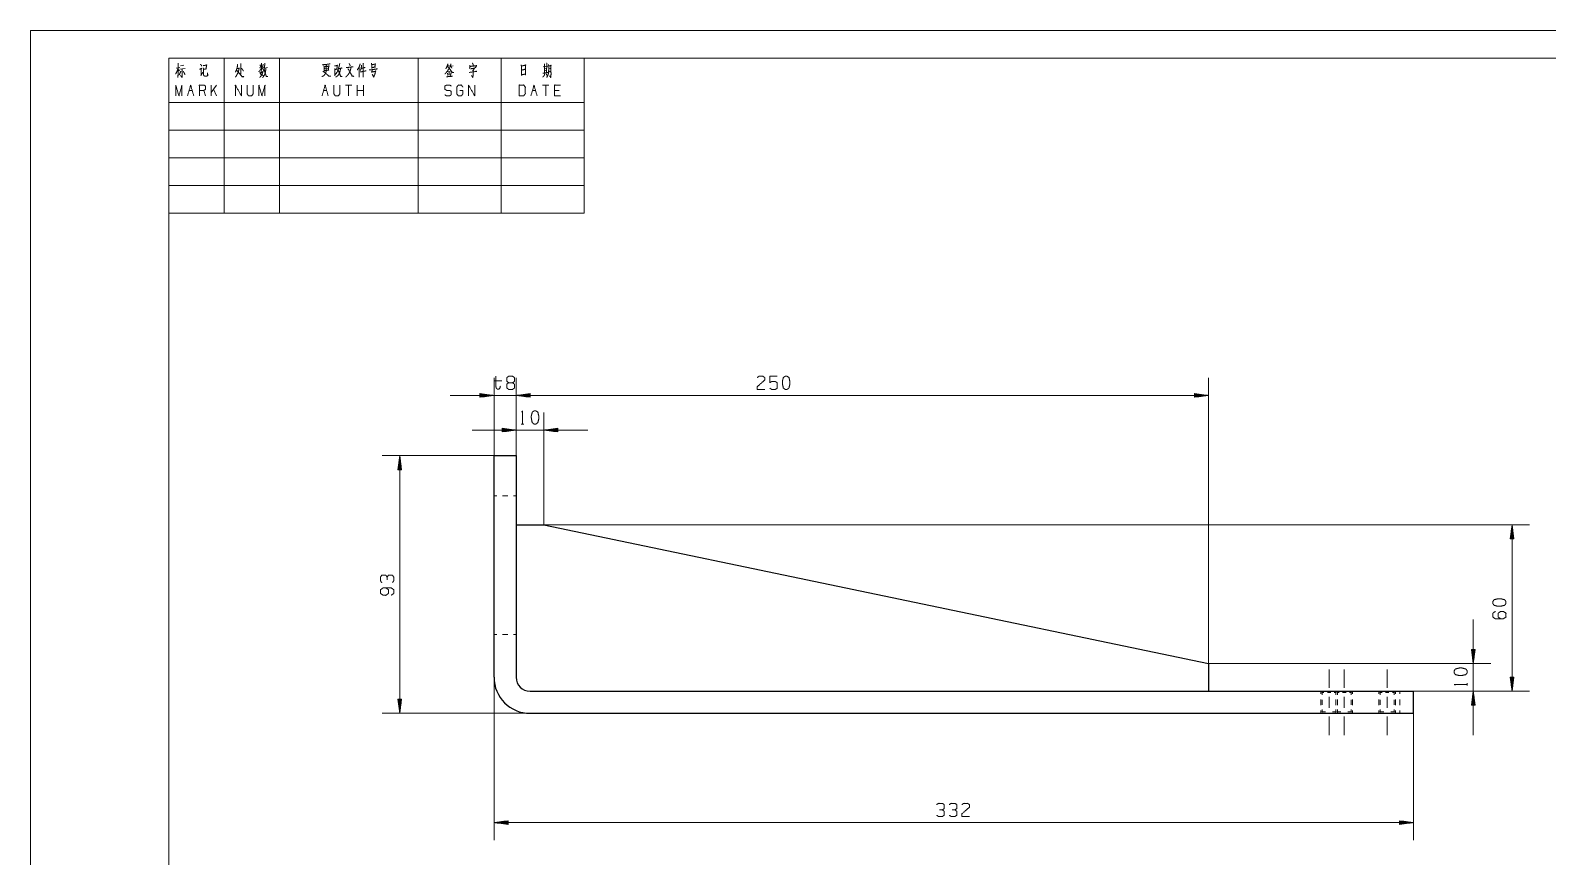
# Model space of a CAD drawing. Header units: millimetres. Extents: x 0 to 420, y 0 to 297.
# Drawn here: x 0 to 273.9, y 147.9 to 297 of the extents above; entities that cross this region are included whole.
import ezdxf

# ---------------------------------------------------------------- set-up
doc = ezdxf.new("R2010")
doc.units = ezdxf.units.MM
doc.layers.add('1', color=7, linetype='Continuous', true_color=0xffffff)

msp = doc.modelspace()

# ---------------------------------------------------------------- linework, layer by layer
at = {"layer": '1', "color": 132, "linetype": 'Continuous', "lineweight": 18}
for p, q in [((0, 297), (0, 0)), ((420, 297), (0, 297)), ((25, 292), (25, 264)), ((25, 292), (100, 292)), ((25, 292), (100, 292)), ((25, 292), (100, 292)), ((25, 292), (25, 5)), ((415, 292), (25, 292)), ((35, 292), (35, 264)), ((45, 292), (45, 264)), ((70, 292), (70, 264)), ((85, 292), (85, 264)), ((100, 292), (100, 264)), ((25, 284), (100, 284)), ((25, 279), (100, 279)), ((25, 274), (100, 274)), ((25, 269), (100, 269)), ((25, 264), (100, 264))]:
    msp.add_line(p, q, dxfattribs=at)
at = {"layer": '1', "color": 95, "linetype": 'Continuous', "lineweight": 18}
for p, q in [((27.13, 290.61), (27.71, 290.74)), ((41.34, 290.22), (42.13, 290.38)), ((75.25, 290.57), (75.67, 290.63)), ((75.35, 290.55), (75.45, 290.24)), ((75.82, 290.51), (76.35, 290.61)), ((75.98, 290.49), (76.11, 290.16)), ((92.56, 290.43), (93.43, 290.55)), ((26.34, 290.18), (26.96, 290.3)), ((26.7, 289.95), (26.92, 289.68)), ((26.99, 289.99), (27.95, 290.14)), ((42.25, 290.16), (42.79, 290.28)), ((53.17, 290.09), (53.7, 290.18)), ((54.91, 288.87), (55.37, 289.43)), ((75.83, 289.64), (75.37, 289.56)), ((92.84, 290.07), (93.11, 290.14)), ((92.86, 289.72), (93.09, 289.78)), ((93.6, 290.05), (93.85, 290.12)), ((28.66, 286.17), (29.22, 286.17)), ((31.62, 285.18), (31.34, 286.17)), ((33.59, 287.14), (32.63, 285.78)), ((32.63, 285.18), (32.63, 287.14)), ((33.59, 285.18), (33.04, 286.36)), ((52.94, 286.17), (53.49, 286.17)), ((58.02, 287.14), (56.9, 287.14)), ((57.46, 287.14), (57.46, 285.18)), ((59.02, 285.18), (59.02, 287.14)), ((60.14, 286.17), (59.02, 286.17)), ((60.14, 285.18), (60.14, 287.14)), ((90.65, 286.17), (91.2, 286.17)), ((93.6, 287.14), (92.49, 287.14)), ((93.05, 287.14), (93.05, 285.18)), ((95.45, 286.17), (94.61, 286.17)), ((83.77, 233.79), (85.1, 233.79)), ((88.63, 225.97), (89.06, 225.97)), ((259.41, 178.79), (259.41, 179.21))]:
    msp.add_line(p, q, dxfattribs=at)
at = {"layer": '1', "color": 13, "linetype": 'Continuous', "lineweight": 18}
for p, q in [((83.71, 220.27), (83.71, 234.3)), ((87.71, 220.27), (87.71, 234.3)), ((87.71, 220.27), (87.71, 234.3)), ((212.71, 182.77), (212.71, 234.3)), ((95.65, 231.13), (75.77, 231.13)), ((81.17, 231.46), (81.2, 231.46)), ((81.17, 231.46), (81.2, 231.46)), ((81.17, 231.46), (81.17, 230.79)), ((83.71, 231.13), (81.17, 231.46)), ((81.17, 231.4), (81.59, 231.4)), ((81.17, 231.35), (81.97, 231.35)), ((81.17, 231.3), (82.36, 231.3)), ((81.17, 231.25), (82.75, 231.25)), ((81.17, 231.2), (83.13, 231.2)), ((81.17, 231.15), (83.52, 231.15)), ((81.17, 230.79), (83.71, 231.13)), ((81.17, 231.1), (83.52, 231.1)), ((81.17, 231.05), (83.13, 231.05)), ((81.17, 231), (82.75, 231)), ((81.17, 230.95), (82.36, 230.95)), ((81.17, 230.9), (81.97, 230.9)), ((81.17, 230.85), (81.59, 230.85)), ((81.17, 230.8), (81.2, 230.8)), ((81.17, 230.8), (81.2, 230.8)), ((90.25, 231.46), (87.71, 231.13)), ((90.25, 231.46), (87.71, 231.13)), ((87.71, 231.13), (90.25, 230.79)), ((212.71, 231.13), (87.71, 231.13)), ((87.71, 231.13), (90.25, 230.79)), ((90.25, 231.15), (87.9, 231.15)), ((90.25, 231.15), (87.9, 231.15)), ((90.25, 231.1), (87.9, 231.1)), ((90.25, 231.1), (87.9, 231.1)), ((90.25, 231.2), (88.29, 231.2)), ((90.25, 231.2), (88.29, 231.2)), ((90.25, 231.05), (88.29, 231.05)), ((90.25, 231.05), (88.29, 231.05)), ((90.25, 231.25), (88.68, 231.25)), ((90.25, 231.25), (88.68, 231.25)), ((90.25, 231), (88.68, 231)), ((90.25, 231), (88.68, 231)), ((90.25, 231.3), (89.06, 231.3)), ((90.25, 231.3), (89.06, 231.3)), ((90.25, 230.95), (89.06, 230.95)), ((90.25, 230.95), (89.06, 230.95)), ((90.25, 231.35), (89.45, 231.35)), ((90.25, 231.35), (89.45, 231.35)), ((90.25, 230.9), (89.45, 230.9)), ((90.25, 230.9), (89.45, 230.9)), ((90.25, 231.4), (89.83, 231.4)), ((90.25, 231.4), (89.83, 231.4)), ((90.25, 230.85), (89.83, 230.85)), ((90.25, 230.85), (89.83, 230.85)), ((90.25, 231.46), (90.22, 231.46)), ((90.25, 231.46), (90.22, 231.46)), ((90.25, 231.46), (90.22, 231.46)), ((90.25, 231.46), (90.22, 231.46)), ((90.25, 230.8), (90.22, 230.8)), ((90.25, 230.8), (90.22, 230.8)), ((90.25, 230.8), (90.22, 230.8)), ((90.25, 230.8), (90.22, 230.8)), ((90.25, 230.79), (90.25, 231.46)), ((90.25, 230.79), (90.25, 231.46)), ((210.17, 231.46), (210.2, 231.46)), ((210.17, 231.46), (210.2, 231.46)), ((210.17, 231.46), (210.17, 230.79)), ((212.71, 231.13), (210.17, 231.46)), ((210.17, 231.4), (210.59, 231.4)), ((210.17, 231.35), (210.97, 231.35)), ((210.17, 231.3), (211.36, 231.3)), ((210.17, 231.25), (211.75, 231.25)), ((210.17, 231.2), (212.13, 231.2)), ((210.17, 231.15), (212.52, 231.15)), ((210.17, 230.79), (212.71, 231.13)), ((210.17, 231.1), (212.52, 231.1)), ((210.17, 231.05), (212.13, 231.05)), ((210.17, 231), (211.75, 231)), ((210.17, 230.95), (211.36, 230.95)), ((210.17, 230.9), (210.97, 230.9)), ((210.17, 230.85), (210.59, 230.85)), ((210.17, 230.8), (210.2, 230.8)), ((210.17, 230.8), (210.2, 230.8)), ((87.71, 207.77), (87.71, 228.05)), ((92.71, 207.77), (92.71, 228.05)), ((79.77, 224.88), (100.65, 224.88)), ((85.17, 225.21), (85.2, 225.21)), ((85.17, 225.21), (85.2, 225.21)), ((85.17, 225.21), (85.17, 224.54)), ((87.71, 224.88), (85.17, 225.21)), ((85.17, 225.15), (85.59, 225.15)), ((85.17, 225.1), (85.97, 225.1)), ((85.17, 225.05), (86.36, 225.05)), ((85.17, 225), (86.75, 225)), ((85.17, 224.95), (87.13, 224.95)), ((85.17, 224.9), (87.52, 224.9)), ((85.17, 224.54), (87.71, 224.88)), ((85.17, 224.85), (87.52, 224.85)), ((85.17, 224.8), (87.13, 224.8)), ((85.17, 224.75), (86.75, 224.75)), ((85.17, 224.7), (86.36, 224.7)), ((85.17, 224.65), (85.97, 224.65)), ((95.25, 225.21), (92.71, 224.88)), ((92.71, 224.88), (95.25, 224.54)), ((95.25, 224.9), (92.9, 224.9)), ((95.25, 224.85), (92.9, 224.85)), ((95.25, 224.95), (93.29, 224.95)), ((95.25, 224.8), (93.29, 224.8)), ((95.25, 225), (93.68, 225)), ((95.25, 224.75), (93.68, 224.75)), ((95.25, 225.05), (94.06, 225.05)), ((95.25, 224.7), (94.06, 224.7)), ((95.25, 225.1), (94.45, 225.1)), ((95.25, 224.65), (94.45, 224.65)), ((95.25, 225.15), (94.83, 225.15)), ((95.25, 225.21), (95.22, 225.21)), ((95.25, 225.21), (95.22, 225.21)), ((95.25, 224.54), (95.25, 225.21)), ((85.17, 224.6), (85.59, 224.6)), ((85.17, 224.55), (85.2, 224.55)), ((85.17, 224.55), (85.2, 224.55)), ((95.25, 224.6), (94.83, 224.6)), ((95.25, 224.55), (95.22, 224.55)), ((95.25, 224.55), (95.22, 224.55)), ((83.71, 220.27), (63.52, 220.27)), ((66.69, 220.27), (66.36, 217.73)), ((66.57, 217.73), (66.57, 219.3)), ((66.62, 217.73), (66.62, 219.69)), ((66.67, 217.73), (66.67, 220.07)), ((67.03, 217.73), (66.69, 220.27)), ((66.69, 220.27), (66.69, 173.77)), ((66.72, 217.73), (66.72, 220.07)), ((66.77, 217.73), (66.77, 219.69)), ((66.82, 217.73), (66.82, 219.3)), ((66.36, 217.73), (66.36, 217.76)), ((66.36, 217.73), (66.36, 217.76)), ((66.36, 217.73), (67.03, 217.73)), ((66.41, 217.73), (66.41, 218.14)), ((66.46, 217.73), (66.46, 218.53)), ((66.51, 217.73), (66.51, 218.92)), ((66.87, 217.73), (66.87, 218.92)), ((66.92, 217.73), (66.92, 218.53)), ((66.97, 217.73), (66.97, 218.14)), ((67.02, 217.73), (67.02, 217.76)), ((67.02, 217.73), (67.02, 217.76)), ((92.71, 207.77), (270.66, 207.77)), ((267.49, 207.77), (267.15, 205.23)), ((267.21, 205.23), (267.21, 205.64)), ((267.26, 205.23), (267.26, 206.03)), ((267.31, 205.23), (267.31, 206.42)), ((267.36, 205.23), (267.36, 206.8)), ((267.41, 205.23), (267.41, 207.19)), ((267.46, 205.23), (267.46, 207.57)), ((267.82, 205.23), (267.49, 207.77)), ((267.49, 207.77), (267.49, 177.77)), ((267.51, 205.23), (267.51, 207.57)), ((267.56, 205.23), (267.56, 207.19)), ((267.61, 205.23), (267.61, 206.8)), ((267.67, 205.23), (267.67, 206.42)), ((267.72, 205.23), (267.72, 206.03)), ((267.77, 205.23), (267.77, 205.64)), ((267.15, 205.23), (267.82, 205.23)), ((267.16, 205.23), (267.16, 205.26)), ((267.16, 205.23), (267.16, 205.26)), ((267.82, 205.23), (267.82, 205.26)), ((267.82, 205.23), (267.82, 205.26)), ((260.5, 190.7), (260.5, 169.83)), ((260.17, 185.31), (260.17, 185.27)), ((260.17, 185.31), (260.17, 185.27)), ((260.17, 185.31), (260.5, 182.77)), ((260.84, 185.31), (260.17, 185.31)), ((260.23, 185.31), (260.23, 184.89)), ((260.28, 185.31), (260.28, 184.5)), ((260.33, 185.31), (260.33, 184.12)), ((260.38, 185.31), (260.38, 183.73)), ((260.43, 185.31), (260.43, 183.35)), ((260.48, 185.31), (260.48, 182.96)), ((260.5, 182.77), (260.84, 185.31)), ((260.53, 185.31), (260.53, 182.96)), ((260.58, 185.31), (260.58, 183.35)), ((260.63, 185.31), (260.63, 183.73)), ((260.68, 185.31), (260.68, 184.12)), ((260.73, 185.31), (260.73, 184.5)), ((260.78, 185.31), (260.78, 184.89)), ((260.83, 185.31), (260.83, 185.27)), ((260.83, 185.31), (260.83, 185.27)), ((212.71, 182.77), (263.68, 182.77)), ((83.71, 180.27), (83.71, 150.88)), ((267.15, 180.31), (267.49, 177.77)), ((267.82, 180.31), (267.15, 180.31)), ((267.16, 180.31), (267.16, 180.27)), ((267.16, 180.31), (267.16, 180.27)), ((267.21, 180.31), (267.21, 179.89)), ((267.26, 180.31), (267.26, 179.5)), ((267.31, 180.31), (267.31, 179.12)), ((267.36, 180.31), (267.36, 178.73)), ((267.41, 180.31), (267.41, 178.35)), ((267.46, 180.31), (267.46, 177.96)), ((267.49, 177.77), (267.82, 180.31)), ((267.51, 180.31), (267.51, 177.96)), ((267.56, 180.31), (267.56, 178.35)), ((267.61, 180.31), (267.61, 178.73)), ((267.67, 180.31), (267.67, 179.12)), ((267.72, 180.31), (267.72, 179.5)), ((267.77, 180.31), (267.77, 179.89)), ((267.82, 180.31), (267.82, 180.27)), ((267.82, 180.31), (267.82, 180.27)), ((66.36, 176.31), (66.36, 176.27)), ((66.36, 176.31), (66.36, 176.27)), ((66.36, 176.31), (66.69, 173.77)), ((67.03, 176.31), (66.36, 176.31)), ((66.41, 176.31), (66.41, 175.89)), ((66.46, 176.31), (66.46, 175.5)), ((66.51, 176.31), (66.51, 175.12)), ((66.57, 176.31), (66.57, 174.73)), ((66.62, 176.31), (66.62, 174.35)), ((66.67, 176.31), (66.67, 173.96)), ((66.69, 173.77), (67.03, 176.31)), ((66.72, 176.31), (66.72, 173.96)), ((66.77, 176.31), (66.77, 174.35)), ((66.82, 176.31), (66.82, 174.73)), ((66.87, 176.31), (66.87, 175.12)), ((66.92, 176.31), (66.92, 175.5)), ((66.97, 176.31), (66.97, 175.89)), ((67.02, 176.31), (67.02, 176.27)), ((67.02, 176.31), (67.02, 176.27)), ((212.71, 177.77), (263.68, 177.77)), ((249.71, 177.77), (270.66, 177.77)), ((260.5, 177.77), (260.17, 175.23)), ((260.23, 175.23), (260.23, 175.64)), ((260.28, 175.23), (260.28, 176.03)), ((260.33, 175.23), (260.33, 176.42)), ((260.38, 175.23), (260.38, 176.8)), ((260.43, 175.23), (260.43, 177.19)), ((260.48, 175.23), (260.48, 177.57)), ((260.84, 175.23), (260.5, 177.77)), ((260.53, 175.23), (260.53, 177.57)), ((260.58, 175.23), (260.58, 177.19)), ((260.63, 175.23), (260.63, 176.8)), ((260.68, 175.23), (260.68, 176.42)), ((260.73, 175.23), (260.73, 176.03)), ((260.78, 175.23), (260.78, 175.64)), ((90.21, 173.77), (63.52, 173.77)), ((249.71, 173.77), (249.71, 150.88)), ((260.17, 175.23), (260.17, 175.26)), ((260.17, 175.23), (260.17, 175.26)), ((260.17, 175.23), (260.84, 175.23)), ((260.83, 175.23), (260.83, 175.26)), ((260.83, 175.23), (260.83, 175.26)), ((86.25, 154.39), (83.71, 154.06)), ((83.71, 154.06), (86.25, 153.72)), ((249.71, 154.06), (83.71, 154.06)), ((86.25, 154.08), (83.9, 154.08)), ((86.25, 154.03), (83.9, 154.03)), ((86.25, 154.13), (84.29, 154.13)), ((86.25, 153.98), (84.29, 153.98)), ((86.25, 154.18), (84.68, 154.18)), ((86.25, 153.93), (84.68, 153.93)), ((86.25, 154.24), (85.06, 154.24)), ((86.25, 153.88), (85.06, 153.88)), ((86.25, 154.29), (85.45, 154.29)), ((86.25, 153.83), (85.45, 153.83)), ((86.25, 154.34), (85.83, 154.34)), ((86.25, 153.78), (85.83, 153.78)), ((86.25, 154.39), (86.22, 154.39)), ((86.25, 154.39), (86.22, 154.39)), ((86.25, 153.73), (86.22, 153.73)), ((86.25, 153.73), (86.22, 153.73)), ((86.25, 153.72), (86.25, 154.39)), ((247.17, 154.39), (247.2, 154.39)), ((247.17, 154.39), (247.2, 154.39)), ((247.17, 154.39), (247.17, 153.72)), ((249.71, 154.06), (247.17, 154.39)), ((247.17, 154.34), (247.59, 154.34)), ((247.17, 154.29), (247.97, 154.29)), ((247.17, 154.24), (248.36, 154.24)), ((247.17, 154.18), (248.75, 154.18)), ((247.17, 154.13), (249.13, 154.13)), ((247.17, 154.08), (249.52, 154.08)), ((247.17, 153.72), (249.71, 154.06)), ((247.17, 154.03), (249.52, 154.03)), ((247.17, 153.98), (249.13, 153.98)), ((247.17, 153.93), (248.75, 153.93)), ((247.17, 153.88), (248.36, 153.88)), ((247.17, 153.83), (247.97, 153.83)), ((247.17, 153.78), (247.59, 153.78)), ((247.17, 153.73), (247.2, 153.73)), ((247.17, 153.73), (247.2, 153.73))]:
    msp.add_line(p, q, dxfattribs=at)
at = {"layer": '1', "color": 30, "linetype": 'Continuous', "lineweight": 25}
for p, q in [((83.71, 180.27), (83.71, 220.27)), ((83.71, 220.27), (87.71, 220.27)), ((87.71, 220.27), (87.71, 180.27)), ((87.71, 207.77), (92.71, 207.77)), ((92.71, 207.77), (212.71, 182.77)), ((212.71, 182.77), (212.71, 177.77)), ((90.21, 177.77), (249.71, 177.77)), ((249.71, 173.77), (249.71, 177.77)), ((90.21, 173.77), (249.71, 173.77))]:
    msp.add_line(p, q, dxfattribs=at)
at = {"layer": '1', "color": 43, "linetype": 'Continuous', "lineweight": 18}
for p, q in [((84.21, 213.02), (83.71, 213.02)), ((86.21, 213.02), (85.21, 213.02)), ((87.71, 213.02), (87.21, 213.02)), ((83.71, 188.02), (84.21, 188.02)), ((85.21, 188.02), (86.21, 188.02)), ((87.21, 188.02), (87.71, 188.02)), ((232.96, 177.27), (232.96, 177.77)), ((232.96, 177.77), (233.02, 177.7)), ((232.96, 175.27), (232.96, 176.27)), ((233.15, 177.58), (233.21, 177.52)), ((233.21, 177.52), (233.21, 177.08)), ((233.21, 176.2), (233.21, 175.33)), ((234.15, 177.52), (234.46, 177.52)), ((234.46, 177.52), (234.77, 177.52)), ((235.71, 177.77), (235.71, 177.27)), ((235.71, 177.77), (235.71, 177.27)), ((235.71, 177.77), (235.77, 177.7)), ((235.71, 177.52), (235.77, 177.58)), ((235.71, 177.08), (235.71, 177.52)), ((235.71, 176.27), (235.71, 175.27)), ((235.71, 176.27), (235.71, 175.27)), ((235.71, 175.33), (235.71, 176.2)), ((235.9, 177.7), (235.96, 177.77)), ((235.9, 177.58), (235.96, 177.52)), ((235.96, 177.27), (235.96, 177.77)), ((235.96, 177.52), (235.96, 177.08)), ((235.96, 175.27), (235.96, 176.27)), ((235.96, 176.2), (235.96, 175.33)), ((236.9, 177.52), (237.21, 177.52)), ((237.21, 177.52), (237.52, 177.52)), ((238.46, 177.52), (238.52, 177.58)), ((238.46, 177.08), (238.46, 177.52)), ((238.46, 175.33), (238.46, 176.2)), ((238.65, 177.7), (238.71, 177.77)), ((238.71, 177.77), (238.71, 177.27)), ((238.71, 177.77), (238.71, 177.27)), ((238.71, 176.27), (238.71, 175.27)), ((238.71, 176.27), (238.71, 175.27)), ((243.46, 177.27), (243.46, 177.77)), ((243.46, 177.77), (243.52, 177.7)), ((243.46, 175.27), (243.46, 176.27)), ((243.65, 177.58), (243.71, 177.52)), ((243.71, 177.52), (243.71, 177.08)), ((243.71, 176.2), (243.71, 175.33)), ((244.65, 177.52), (244.96, 177.52)), ((244.96, 177.52), (245.27, 177.52)), ((246.21, 177.52), (246.27, 177.58)), ((246.21, 177.08), (246.21, 177.52)), ((246.21, 175.33), (246.21, 176.2)), ((246.4, 177.7), (246.46, 177.77)), ((246.46, 177.27), (246.46, 177.77)), ((246.46, 175.27), (246.46, 176.27)), ((247.21, 177.77), (247.21, 177.27)), ((247.21, 176.27), (247.21, 175.27)), ((232.96, 173.77), (232.96, 174.27)), ((233.02, 173.83), (232.96, 173.77)), ((233.21, 174.02), (233.15, 173.95)), ((233.21, 174.45), (233.21, 174.02)), ((235.71, 174.02), (235.71, 174.45)), ((235.71, 174.27), (235.71, 173.77)), ((235.71, 174.27), (235.71, 173.77)), ((235.77, 173.95), (235.71, 174.02)), ((235.77, 173.83), (235.71, 173.77)), ((235.96, 174.02), (235.9, 173.95)), ((235.96, 173.77), (235.9, 173.83)), ((235.96, 174.45), (235.96, 174.02)), ((235.96, 173.77), (235.96, 174.27)), ((238.46, 174.02), (238.46, 174.45)), ((238.52, 173.95), (238.46, 174.02)), ((238.71, 173.77), (238.65, 173.83)), ((238.71, 174.27), (238.71, 173.77)), ((238.71, 174.27), (238.71, 173.77)), ((243.46, 173.77), (243.46, 174.27)), ((243.52, 173.83), (243.46, 173.77)), ((243.71, 174.02), (243.65, 173.95)), ((243.71, 174.45), (243.71, 174.02)), ((246.21, 174.02), (246.21, 174.45)), ((246.27, 173.95), (246.21, 174.02)), ((246.46, 173.77), (246.4, 173.83)), ((246.46, 173.77), (246.46, 174.27)), ((247.21, 174.27), (247.21, 173.77))]:
    msp.add_line(p, q, dxfattribs=at)
at = {"layer": '1', "color": 252, "linetype": 'Continuous', "lineweight": 18}
for p, q in [((234.46, 174.76), (234.46, 176.77)), ((237.21, 176.77), (237.21, 174.76)), ((244.96, 174.76), (244.96, 176.77))]:
    msp.add_line(p, q, dxfattribs=at)
at = {"layer": '1', "color": 30, "linetype": 'Continuous', "lineweight": 25}
for radius in [6.5, 2.5]:
    msp.add_arc((90.21, 180.27), radius, 180, 270, dxfattribs=at)
at = {"layer": '1', "color": 95, "linetype": 'Continuous', "lineweight": 18}
for points, knots in [([(26.67, 291.07), (26.66, 288.89), (26.63, 288.5), (26.61, 288.71), (26.64, 288.94)], [0, 0, 0.723303, 0.854546, 0.923601, 1, 1]), ([(30.7, 290.88), (30.87, 290.72), (30.92, 290.63), (30.92, 290.53), (30.9, 290.67)], [0, 0, 0.413146, 0.573572, 0.750721, 1, 1]), ([(31.19, 290.63), (31.87, 290.74), (31.82, 290.8), (31.73, 290.05), (31.82, 290.05), (31.25, 289.99)], [0, 0, 0.313958, 0.349012, 0.694882, 0.735357, 1, 1]), ([(37.43, 290.84), (37.42, 290.72), (37.34, 290.3), (37.26, 290.01), (37.18, 289.8), (37.09, 289.6), (37.01, 289.43)], [0, 0, 0.084498, 0.36853, 0.573114, 0.721457, 0.873368, 1, 1]), ([(37.97, 291.05), (38.02, 290.94), (38, 290.84), (37.99, 289.12), (37.97, 289.23), (38, 289.45)], [0, 0, 0.049543, 0.095606, 0.852767, 0.898838, 1, 1]), ([(41.43, 290.8), (41.56, 290.57), (41.59, 290.43)], [0, 0, 0.640221, 1, 1]), ([(41.73, 291.07), (41.76, 290.92), (41.76, 289.78), (41.73, 289.93), (41.76, 290.05)], [0, 0, 0.094654, 0.823636, 0.91829, 1, 1]), ([(42.03, 290.92), (42.03, 290.82), (41.91, 290.34)], [0, 0, 0.174301, 1, 1]), ([(42.33, 291.11), (42.33, 290.98), (42.32, 290.76), (42.27, 290.47), (42.23, 290.16), (42.17, 289.91), (42.1, 289.68), (42.08, 289.62)], [0, 0, 0.081852, 0.232243, 0.425429, 0.63211, 0.800313, 0.957953, 1, 1]), ([(53.44, 290.84), (53.42, 290.18), (53.41, 289.85), (53.39, 289.66), (53.38, 289.56), (53.36, 289.43), (53.32, 289.31), (53.27, 289.2), (53.14, 289.02), (53, 288.85), (52.79, 288.73), (52.69, 288.67), (52.65, 288.65)], [0, 0, 0.263783, 0.395771, 0.470171, 0.511786, 0.56157, 0.614019, 0.658777, 0.749614, 0.837596, 0.932985, 0.980677, 1, 1]), ([(52.76, 290.82), (52.82, 290.78), (52.85, 290.8), (54.11, 290.94), (54.07, 290.96), (53.92, 290.92)], [0, 0, 0.045522, 0.068286, 0.872626, 0.90344, 1, 1]), ([(53, 290.59), (53.04, 290.41), (53.04, 289.66), (53.03, 289.7), (53.89, 289.85), (53.8, 289.85), (53.89, 290.63), (53.92, 290.57), (53.87, 290.53), (53.04, 290.43)], [0, 0, 0.051663, 0.252803, 0.264656, 0.500971, 0.524672, 0.738301, 0.756829, 0.773117, 1, 1]), ([(54.88, 290.57), (55.47, 290.67), (55.41, 290.74), (55.34, 290.01), (55.41, 290.01), (54.97, 289.93), (54.94, 290.12), (54.97, 289.89), (54.96, 288.96)], [0, 0, 0.181366, 0.207406, 0.429567, 0.451891, 0.588199, 0.645735, 0.715777, 1, 1]), ([(55.85, 291.05), (55.82, 290.8), (55.73, 290.47), (55.62, 290.12), (55.53, 289.89), (55.47, 289.72), (55.41, 289.58)], [0, 0, 0.162457, 0.385014, 0.625897, 0.784413, 0.898493, 1, 1]), ([(57.02, 290.28), (58.29, 290.43), (58.21, 290.45), (58.12, 290.41)], [0, 0, 0.872478, 0.933903, 1, 1]), ([(57.56, 291.03), (57.66, 290.84), (57.71, 290.72), (57.74, 290.59)], [0, 0, 0.450481, 0.729637, 1, 1]), ([(59.55, 290.98), (59.48, 290.72), (59.38, 290.47), (59.26, 290.24), (59.14, 290.05), (59, 289.85)], [0, 0, 0.21836, 0.428744, 0.629221, 0.801494, 1, 1]), ([(59.38, 290.41), (59.39, 289.16), (59.39, 288.56), (59.38, 288.69), (59.39, 288.91)], [0, 0, 0.565717, 0.839123, 0.896086, 1, 1]), ([(59.8, 290.72), (59.76, 290.38), (59.7, 290.09), (59.64, 289.89), (59.6, 289.76)], [0, 0, 0.34211, 0.644851, 0.86512, 1, 1]), ([(60.08, 291.07), (60.12, 290.98), (60.09, 291.03), (60.11, 288.54), (60.09, 288.73), (60.11, 289.04)], [0, 0, 0.029975, 0.04619, 0.840789, 0.900562, 1, 1]), ([(61.57, 291.07), (61.63, 290.82), (61.63, 290.09), (61.63, 290.28), (62.33, 290.38), (62.21, 290.38), (62.24, 290.9), (62.26, 290.98), (62.29, 290.92), (62.19, 290.9), (61.63, 290.82)], [0, 0, 0.076614, 0.294117, 0.350048, 0.563214, 0.598361, 0.753971, 0.779215, 0.799829, 0.831205, 1, 1]), ([(75.37, 290.98), (75.35, 290.84), (75.23, 290.53), (75.13, 290.28), (75.01, 290.07)], [0, 0, 0.148006, 0.485257, 0.758321, 1, 1]), ([(75.91, 290.98), (75.92, 290.88), (75.75, 290.3)], [0, 0, 0.147218, 1, 1]), ([(79.34, 290.74), (79.34, 290.51), (79.33, 290.34), (79.3, 290.22), (79.27, 290.12)], [0, 0, 0.361949, 0.626223, 0.829034, 1, 1]), ([(79.34, 290.49), (80.57, 290.63), (80.56, 290.67), (80.37, 290.26)], [0, 0, 0.712481, 0.737756, 1, 1]), ([(79.78, 291.09), (79.89, 290.96), (79.93, 290.86), (79.96, 290.69)], [0, 0, 0.364604, 0.619196, 1, 1]), ([(88.61, 290.8), (88.64, 290.59), (88.66, 290.14), (88.67, 289.66), (88.67, 289.6), (88.67, 288.83), (88.67, 288.98), (89.24, 289.1), (89.36, 288.96), (89.39, 289.14), (89.39, 289.39), (89.4, 289.87), (89.42, 290.36), (89.42, 290.78), (89.43, 290.72), (88.66, 290.57)], [0, 0, 0.037589, 0.119519, 0.205166, 0.216331, 0.354043, 0.380097, 0.485125, 0.518622, 0.552532, 0.597196, 0.682843, 0.77221, 0.846648, 0.858119, 1, 1]), ([(92.8, 290.98), (92.83, 290.86), (92.83, 289.31)], [0, 0, 0.075954, 1, 1]), ([(93.21, 291.11), (93.24, 290.98), (93.19, 289.37)], [0, 0, 0.073211, 1, 1]), ([(93.55, 290.82), (93.59, 290.59), (93.59, 290.14), (93.57, 289.64), (93.55, 289.33), (93.47, 289), (93.38, 288.79), (93.22, 288.48)], [0, 0, 0.096217, 0.285187, 0.491418, 0.620825, 0.76157, 0.854869, 1, 1]), ([(93.59, 290.57), (94.03, 290.67), (93.98, 290.74), (93.98, 290.05), (94, 289.12), (93.98, 288.77), (93.97, 288.56), (93.95, 288.5), (93.74, 288.77), (93.94, 288.58)], [0, 0, 0.13308, 0.155522, 0.357051, 0.631901, 0.735808, 0.797028, 0.815849, 0.918301, 1, 1]), ([(26.67, 290.16), (26.6, 289.91), (26.48, 289.62), (26.35, 289.35), (26.23, 289.14)], [0, 0, 0.233514, 0.515368, 0.78555, 1, 1]), ([(27.18, 289.66), (27.17, 289.58), (26.86, 288.96)], [0, 0, 0.108202, 1, 1]), ([(27.37, 289.99), (27.42, 289.87), (27.42, 288.83), (27.4, 288.6), (27.39, 288.52), (27.11, 288.85), (27.39, 288.56)], [0, 0, 0.056947, 0.504404, 0.603051, 0.639405, 0.826366, 1, 1]), ([(27.61, 289.58), (27.87, 289.16), (27.92, 289), (27.81, 289.27)], [0, 0, 0.516563, 0.696901, 1, 1]), ([(30.53, 289.99), (30.92, 290.09), (30.86, 290.16), (30.83, 288.96), (30.77, 288.83), (31.12, 289.41)], [0, 0, 0.158008, 0.19221, 0.673433, 0.728446, 1, 1]), ([(31.22, 290.22), (31.25, 289.91), (31.25, 289.2), (31.27, 288.98), (31.3, 288.87), (31.34, 288.81), (31.41, 288.77), (31.53, 288.75), (31.66, 288.73), (32.03, 288.79), (32, 289.33), (32, 288.79)], [0, 0, 0.097093, 0.316208, 0.387239, 0.42073, 0.444406, 0.470581, 0.507596, 0.549105, 0.664641, 0.832445, 1, 1]), ([(37.28, 290.09), (37.75, 290.18), (37.71, 290.22), (37.68, 290.03), (37.62, 289.76), (37.56, 289.6), (37.48, 289.37), (37.4, 289.18), (37.28, 288.98), (37.2, 288.81), (37.02, 288.56)], [0, 0, 0.202443, 0.228131, 0.308408, 0.425631, 0.500403, 0.604281, 0.689483, 0.790714, 0.870506, 1, 1]), ([(37.28, 289.8), (38.22, 288.62), (38.56, 288.65), (38.54, 288.65), (38.24, 288.67), (38.08, 288.81)], [0, 0, 0.632183, 0.773704, 0.779845, 0.909108, 1, 1]), ([(38.1, 290.16), (38.13, 290.14), (38.4, 289.8), (38.47, 289.68)], [0, 0, 0.059448, 0.761031, 1, 1]), ([(41.75, 290.24), (41.62, 290.01), (41.48, 289.8), (41.35, 289.64), (41.22, 289.49)], [0, 0, 0.287221, 0.555142, 0.786181, 1, 1]), ([(41.34, 289.31), (41.97, 289.45), (41.98, 289.64), (41.98, 289.56), (41.91, 289.31), (41.81, 289.04), (41.7, 288.83), (41.59, 288.71), (41.48, 288.58), (41.41, 288.52)], [0, 0, 0.30447, 0.39258, 0.431622, 0.553714, 0.689469, 0.798362, 0.878841, 0.954752, 1, 1]), ([(41.72, 289.66), (41.56, 289.08), (41.66, 289.04), (41.78, 289), (41.89, 288.94), (42.04, 288.85)], [0, 0, 0.5291, 0.62629, 0.735524, 0.852093, 1, 1]), ([(41.76, 290.2), (41.94, 290.07), (42.03, 289.97)], [0, 0, 0.613122, 1, 1]), ([(42.54, 290.16), (42.49, 289.8), (42.45, 289.56), (42.41, 289.35), (42.35, 289.16), (42.23, 288.91), (42.13, 288.73), (42.01, 288.56), (41.92, 288.48)], [0, 0, 0.19438, 0.332636, 0.448614, 0.555649, 0.70616, 0.822692, 0.933847, 1, 1]), ([(42.22, 289.89), (42.25, 289.85), (42.39, 289.27), (42.49, 289), (42.6, 288.71), (42.63, 288.65), (42.85, 288.67), (42.63, 288.69), (42.55, 288.81)], [0, 0, 0.026721, 0.341749, 0.493483, 0.655465, 0.691641, 0.80784, 0.924039, 1, 1]), ([(52.82, 289.6), (52.89, 289.6), (53.17, 289.37), (53.41, 289.16), (53.63, 288.98), (53.9, 288.71), (54.23, 288.75), (53.92, 288.71), (53.82, 288.79)], [0, 0, 0.033467, 0.197839, 0.340788, 0.472468, 0.649452, 0.797921, 0.939753, 1, 1]), ([(55.98, 290.12), (55.98, 289.99), (55.92, 289.66), (55.86, 289.47), (55.81, 289.31), (55.73, 289.16), (55.65, 289.02), (55.54, 288.87), (55.31, 288.67), (55.13, 288.58)], [0, 0, 0.067236, 0.249298, 0.354996, 0.450079, 0.537949, 0.629663, 0.725721, 0.894899, 1, 1]), ([(55.54, 289.8), (55.59, 289.78), (56.04, 288.67), (56.32, 288.65), (56.06, 288.71), (55.98, 288.83)], [0, 0, 0.024909, 0.644018, 0.787117, 0.926016, 1, 1]), ([(55.62, 290.07), (56.27, 290.2), (56.2, 290.22), (56.08, 290.18)], [0, 0, 0.769962, 0.857327, 1, 1]), ([(57.88, 290.32), (57.88, 290.2), (57.81, 289.91), (57.74, 289.68), (57.65, 289.43), (57.52, 289.23), (57.5, 289.18), (57.42, 289.08), (57.31, 288.94), (57.18, 288.81), (57.06, 288.69), (56.93, 288.58)], [0, 0, 0.060656, 0.206644, 0.323463, 0.452143, 0.571976, 0.593424, 0.659716, 0.74639, 0.834816, 0.918178, 1, 1]), ([(57.34, 290.05), (57.4, 290.01), (58.1, 288.75), (58.43, 288.69), (58.12, 288.77), (58.02, 288.89)], [0, 0, 0.030854, 0.652647, 0.79375, 0.930716, 1, 1]), ([(59.57, 289.49), (60.61, 289.7), (60.53, 289.72), (60.4, 289.66)], [0, 0, 0.826976, 0.886334, 1, 1]), ([(59.8, 290.14), (60.47, 290.32), (60.4, 290.32), (60.28, 290.26)], [0, 0, 0.772509, 0.853435, 1, 1]), ([(61.18, 289.87), (61.37, 289.87), (61.75, 289.91), (62.68, 290.05), (62.58, 290.07), (62.43, 290.03)], [0, 0, 0.10704, 0.322386, 0.855626, 0.914427, 1, 1]), ([(61.73, 289.91), (61.63, 289.41), (61.6, 289.49), (62.38, 289.62), (62.33, 289.7), (62.33, 289.62), (62.24, 289.27), (62.19, 289.04), (62.11, 288.85), (62.05, 288.71), (62.01, 288.6), (61.98, 288.58), (61.72, 289.06), (62, 288.62)], [0, 0, 0.13637, 0.159981, 0.371157, 0.396349, 0.418604, 0.516111, 0.579311, 0.63312, 0.675133, 0.705357, 0.714996, 0.861275, 1, 1]), ([(75.64, 290.3), (75.63, 290.2), (75.39, 289.83), (75.38, 289.78), (75.26, 289.6), (75.06, 289.37), (74.85, 289.16)], [0, 0, 0.074337, 0.387309, 0.418539, 0.575027, 0.79286, 1, 1]), ([(75.12, 288.62), (76.23, 288.73), (76.16, 288.73), (75.99, 288.71)], [0, 0, 0.825897, 0.879998, 1, 1]), ([(75.31, 289.27), (75.38, 289), (75.38, 288.87), (75.37, 289.04)], [0, 0, 0.489807, 0.707975, 1, 1]), ([(75.58, 289.43), (75.64, 289.12), (75.61, 288.96), (75.61, 289.18)], [0, 0, 0.443891, 0.680119, 1, 1]), ([(75.61, 290.16), (76.2, 289.37), (76.43, 289.37), (76.2, 289.39), (76.08, 289.54)], [0, 0, 0.599324, 0.742451, 0.886135, 1, 1]), ([(75.95, 289.41), (75.95, 289.27), (75.77, 288.69)], [0, 0, 0.19307, 1, 1]), ([(79.2, 289.41), (80.57, 289.6), (80.49, 289.62), (80.28, 289.56)], [0, 0, 0.820202, 0.873508, 1, 1]), ([(79.49, 290.07), (80.25, 290.18), (80.21, 290.24), (79.92, 289.72)], [0, 0, 0.533866, 0.586729, 1, 1]), ([(79.87, 289.87), (79.9, 289.76), (79.93, 289.64), (79.94, 289.43), (79.94, 289), (79.93, 288.85), (79.9, 288.65), (79.86, 288.52), (79.64, 288.87), (79.87, 288.56)], [0, 0, 0.049623, 0.1085, 0.204239, 0.404798, 0.471991, 0.568442, 0.629223, 0.820578, 1, 1]), ([(88.67, 289.83), (89.24, 289.95), (89.18, 289.97), (89.05, 289.89)], [0, 0, 0.728512, 0.805958, 1, 1]), ([(92.52, 289.25), (93.43, 289.41), (93.38, 289.43), (93.33, 289.37)], [0, 0, 0.873246, 0.919206, 1, 1]), ([(92.86, 289.12), (92.84, 289.02), (92.73, 288.81), (92.62, 288.67), (92.52, 288.56)], [0, 0, 0.157085, 0.51447, 0.781154, 1, 1]), ([(93.09, 289.18), (93.25, 288.94), (93.25, 288.83), (93.19, 289.02)], [0, 0, 0.497679, 0.671694, 1, 1]), ([(93.57, 289.52), (93.6, 289.52), (93.84, 289.58)], [0, 0, 0.107799, 1, 1]), ([(26.26, 285.18), (26.26, 287.14), (26.82, 285.18), (27.37, 287.14), (27.37, 285.18)], [0, 0, 0.245192, 0.5, 0.754808, 1, 1]), ([(30.51, 285.18), (30.51, 287.14), (31.34, 287.14), (31.62, 286.96), (31.62, 286.36), (31.34, 286.17), (30.51, 286.17)], [0, 0, 0.400952, 0.571035, 0.639278, 0.761676, 0.829917, 1, 1]), ([(37.01, 285.18), (37.01, 287.14), (38.12, 285.18), (38.12, 287.14)], [0, 0, 0.317574, 0.682426, 1, 1]), ([(39.13, 287.14), (39.13, 285.57), (39.39, 285.18), (39.95, 285.18), (40.24, 285.57), (40.24, 287.14)], [0, 0, 0.337152, 0.438599, 0.557781, 0.662848, 1, 1]), ([(41.25, 285.18), (41.25, 287.14), (41.81, 285.18), (42.36, 287.14), (42.36, 285.18)], [0, 0, 0.245192, 0.5, 0.754808, 1, 1]), ([(54.78, 287.14), (54.78, 285.57), (55.05, 285.18), (55.6, 285.18), (55.89, 285.57), (55.89, 287.14)], [0, 0, 0.337152, 0.438599, 0.557781, 0.662848, 1, 1]), ([(74.85, 285.36), (75.13, 285.18), (75.7, 285.18), (75.98, 285.39), (75.98, 285.97), (75.7, 286.17), (75.15, 286.17), (74.85, 286.36), (74.85, 286.96), (75.15, 287.14), (75.7, 287.14), (75.98, 286.96)], [0, 0, 0.068035, 0.184054, 0.254521, 0.372333, 0.442799, 0.555843, 0.626367, 0.748393, 0.81892, 0.931964, 1, 1]), ([(77.55, 286.17), (78.1, 286.17), (78.1, 285.57), (77.82, 285.18), (77.25, 285.18), (76.97, 285.57), (76.97, 286.75), (77.27, 287.14), (77.81, 287.14), (78.09, 286.75)], [0, 0, 0.103295, 0.214797, 0.304261, 0.410274, 0.499739, 0.718892, 0.809956, 0.910533, 1, 1]), ([(79.11, 285.18), (79.11, 287.14), (80.22, 285.18), (80.22, 287.14)], [0, 0, 0.317574, 0.682426, 1, 1]), ([(88.25, 285.18), (89.07, 285.18), (89.36, 285.57), (89.36, 286.75), (89.07, 287.14), (88.25, 287.14), (88.25, 285.18)], [0, 0, 0.142133, 0.227159, 0.431787, 0.516817, 0.65895, 1, 1]), ([(90.37, 285.18), (90.93, 287.14), (91.48, 285.18)], [0, 0, 0.5, 1, 1]), ([(95.73, 285.18), (94.61, 285.18), (94.61, 287.14), (95.73, 287.14)], [0, 0, 0.265389, 0.734611, 1, 1]), ([(84.85, 232.79), (84.76, 232.44), (84.56, 232.24), (84.32, 232.24), (84.11, 232.44), (84.03, 232.79), (84.03, 234.62)], [0, 0, 0.107404, 0.190396, 0.264021, 0.35076, 0.456999, 1, 1]), ([(86.36, 233.42), (86.05, 233.64), (86.05, 234.37), (86.36, 234.59), (87.05, 234.59), (87.39, 234.37), (87.39, 233.64), (87.05, 233.42), (86.36, 233.42), (86.03, 233.17), (86.03, 232.47), (86.36, 232.22), (87.05, 232.22), (87.39, 232.44), (87.39, 233.17), (87.05, 233.42)], [0, 0, 0.047573, 0.136085, 0.183659, 0.267815, 0.317166, 0.405678, 0.455028, 0.539185, 0.590296, 0.675757, 0.726869, 0.811025, 0.860376, 0.948888, 1, 1]), ([(131.23, 234.37), (131.55, 234.59), (132.24, 234.59), (132.57, 234.37), (132.57, 233.89), (131.21, 232.69), (131.23, 232.22), (132.57, 232.22)], [0, 0, 0.069692, 0.192979, 0.265275, 0.350226, 0.674741, 0.759751, 1, 1]), ([(133.49, 232.44), (133.82, 232.22), (134.51, 232.22), (134.85, 232.44), (134.85, 233.39), (134.51, 233.64), (133.82, 233.64), (133.49, 233.42), (133.49, 234.59), (134.85, 234.59)], [0, 0, 0.062228, 0.168344, 0.230572, 0.376816, 0.441265, 0.54738, 0.609608, 0.79049, 1, 1]), ([(136.61, 232.22), (136.95, 232.47), (137.12, 233.17), (137.12, 233.64), (136.95, 234.37), (136.61, 234.59), (136.28, 234.59), (135.94, 234.37), (135.76, 233.64), (135.78, 233.17), (135.94, 232.47), (136.28, 232.22), (136.61, 232.22)], [0, 0, 0.067525, 0.183972, 0.260583, 0.380942, 0.446141, 0.500306, 0.565504, 0.685864, 0.762527, 0.87831, 0.945835, 1, 1]), ([(88.7, 228.14), (88.84, 228.34), (88.84, 225.97)], [0, 0, 0.093486, 1, 1]), ([(91.28, 225.97), (91.62, 226.22), (91.79, 226.92), (91.79, 227.39), (91.62, 228.12), (91.28, 228.34), (90.94, 228.34), (90.61, 228.12), (90.43, 227.39), (90.45, 226.92), (90.61, 226.22), (90.94, 225.97), (91.28, 225.97)], [0, 0, 0.067525, 0.183972, 0.260583, 0.380942, 0.446141, 0.500306, 0.565504, 0.685864, 0.762527, 0.87831, 0.945835, 1, 1]), ([(64.4, 198.36), (64.17, 198.7), (63.45, 198.7), (63.22, 198.36), (63.22, 197.67), (63.45, 197.33)], [0, 0, 0.153876, 0.429852, 0.583729, 0.846124, 1, 1]), ([(65.37, 197.35), (65.6, 197.67), (65.6, 198.36), (65.37, 198.7), (64.65, 198.7), (64.4, 198.36), (64.4, 197.85)], [0, 0, 0.124123, 0.343689, 0.472449, 0.703379, 0.836735, 1, 1]), ([(65.12, 195.08), (65.6, 195.39), (65.6, 196.08), (65.12, 196.42), (63.7, 196.42), (63.22, 196.08), (63.22, 195.39), (63.7, 195.08), (64.17, 195.06), (64.65, 195.39), (64.65, 196.08), (64.17, 196.42)], [0, 0, 0.076857, 0.169525, 0.247728, 0.439297, 0.517499, 0.610168, 0.687025, 0.750925, 0.829129, 0.921797, 1, 1]), ([(265.45, 190.83), (264.97, 191.14), (264.97, 191.83), (265.45, 192.17), (265.92, 192.17), (266.4, 191.83), (266.4, 191.14), (265.92, 190.83), (264.5, 190.83), (264.02, 191.14), (264.02, 191.83), (264.5, 192.17)], [0, 0, 0.076963, 0.169763, 0.248075, 0.31202, 0.39033, 0.48313, 0.560091, 0.751925, 0.828889, 0.921688, 1, 1]), ([(266.4, 193.93), (266.15, 194.27), (265.45, 194.45), (264.97, 194.45), (264.25, 194.27), (264.02, 193.93), (264.02, 193.6), (264.25, 193.26), (264.97, 193.08), (265.45, 193.1), (266.15, 193.26), (266.4, 193.6), (266.4, 193.93)], [0, 0, 0.067523, 0.18397, 0.260584, 0.380943, 0.44614, 0.500306, 0.565502, 0.685862, 0.762528, 0.878311, 0.945834, 1, 1]), ([(259.41, 181.43), (259.16, 181.77), (258.46, 181.95), (257.99, 181.95), (257.26, 181.77), (257.04, 181.43), (257.04, 181.1), (257.26, 180.76), (257.99, 180.58), (258.46, 180.6), (259.16, 180.76), (259.41, 181.1), (259.41, 181.43)], [0, 0, 0.067525, 0.183969, 0.260583, 0.380943, 0.446139, 0.500306, 0.565503, 0.685862, 0.762529, 0.878308, 0.945834, 1, 1]), ([(257.24, 178.86), (257.04, 179), (259.41, 179)], [0, 0, 0.093493, 1, 1]), ([(164.64, 156.35), (164.97, 156.58), (164.97, 157.3), (164.64, 157.53), (163.95, 157.53), (163.61, 157.3)], [0, 0, 0.153875, 0.429853, 0.583728, 0.846125, 1, 1]), ([(163.63, 155.38), (163.95, 155.15), (164.64, 155.15), (164.97, 155.38), (164.97, 156.1), (164.64, 156.35), (164.13, 156.35)], [0, 0, 0.124121, 0.343688, 0.472447, 0.703378, 0.836733, 1, 1]), ([(166.92, 156.35), (167.25, 156.58), (167.25, 157.3), (166.92, 157.53), (166.23, 157.53), (165.89, 157.3)], [0, 0, 0.153874, 0.429851, 0.583726, 0.846126, 1, 1]), ([(165.91, 155.38), (166.23, 155.15), (166.92, 155.15), (167.25, 155.38), (167.25, 156.1), (166.92, 156.35), (166.4, 156.35)], [0, 0, 0.12412, 0.34369, 0.472447, 0.703377, 0.836731, 1, 1]), ([(168.18, 157.3), (168.5, 157.53), (169.19, 157.53), (169.53, 157.3), (169.53, 156.83), (168.17, 155.63), (168.18, 155.15), (169.53, 155.15)], [0, 0, 0.069693, 0.192977, 0.265274, 0.350227, 0.67474, 0.759752, 1, 1])]:
    msp.add_open_spline(points, degree=1, knots=knots, dxfattribs=at)
for points in [[(28.38, 285.18), (28.94, 287.14), (29.5, 285.18)], [(52.66, 285.18), (53.22, 287.14), (53.77, 285.18)]]:
    msp.add_open_spline(points, degree=1, dxfattribs=at)
at = {"layer": '1', "color": 252, "linetype": 'Continuous', "lineweight": 18}
for points, knots in [([(234.46, 178.36), (234.46, 178.52), (234.46, 181.69)], [0, 0, 0.047749, 1, 1]), ([(237.21, 181.69), (237.21, 178.52), (237.21, 178.36)], [0, 0, 0.952251, 1, 1]), ([(244.96, 178.36), (244.96, 178.52), (244.96, 181.69)], [0, 0, 0.047749, 1, 1]), ([(234.46, 169.84), (234.46, 171.43), (234.46, 173.18)], [0, 0, 0.476127, 1, 1]), ([(237.21, 173.18), (237.21, 171.43), (237.21, 169.84)], [0, 0, 0.523873, 1, 1]), ([(244.96, 169.84), (244.96, 171.43), (244.96, 173.18)], [0, 0, 0.476127, 1, 1])]:
    msp.add_open_spline(points, degree=1, knots=knots, dxfattribs=at)
at = {"layer": '1', "color": 43, "linetype": 'Continuous', "lineweight": 18}
for points in [[(233.21, 177.52), (233.52, 177.52)], [(235.4, 177.52), (235.71, 177.52)], [(235.96, 177.52), (236.27, 177.52)], [(238.15, 177.52), (238.46, 177.52)], [(243.71, 177.52), (244.02, 177.52)], [(245.9, 177.52), (246.21, 177.52)]]:
    msp.add_open_spline(points, degree=1, dxfattribs=at)
for points, knots in [([(233.84, 174.02), (233.68, 174.02), (233.21, 174.02)], [0, 0, 0.24699, 1, 1]), ([(235.71, 174.02), (235.59, 174.02), (235.09, 174.02)], [0, 0, 0.198042, 1, 1]), ([(236.59, 174.02), (236.43, 174.02), (235.96, 174.02)], [0, 0, 0.24699, 1, 1]), ([(238.46, 174.02), (238.34, 174.02), (237.84, 174.02)], [0, 0, 0.198075, 1, 1]), ([(244.34, 174.02), (244.18, 174.02), (243.71, 174.02)], [0, 0, 0.246957, 1, 1]), ([(246.21, 174.02), (246.09, 174.02), (245.59, 174.02)], [0, 0, 0.198075, 1, 1])]:
    msp.add_open_spline(points, degree=1, knots=knots, dxfattribs=at)

doc.saveas('drawing.dxf')
